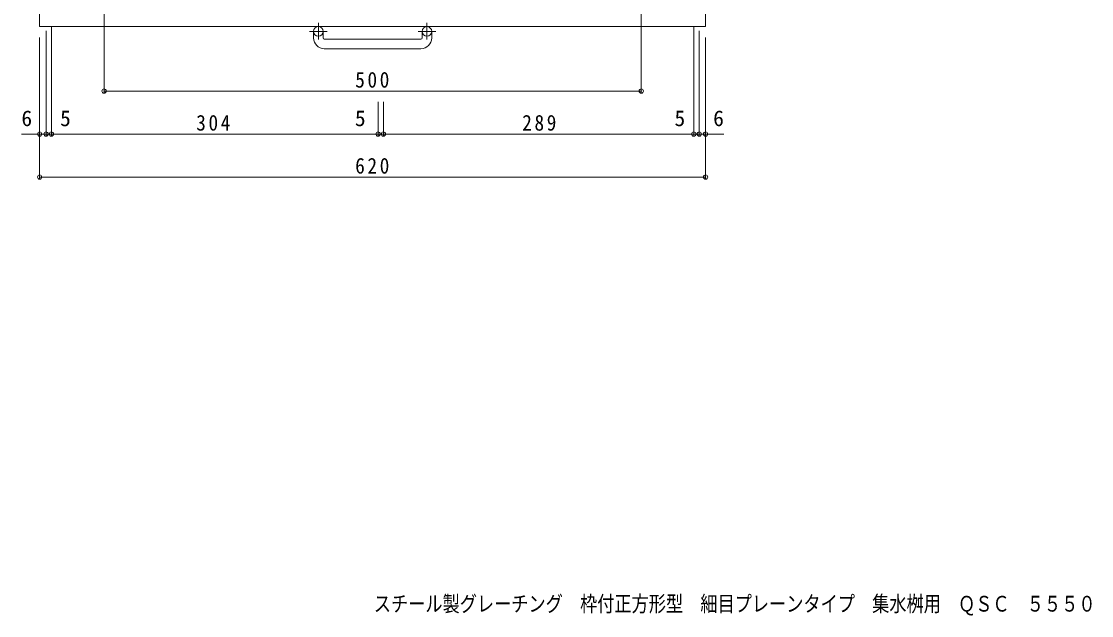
# Model space of a CAD drawing. Units: millimetres at full size, sheet at 1:5. Extents: x -791 to 880, y -685 to 672.
# Drawn here: x -791 to 205, y -685 to -132 of the extents above; entities that cross this region are included whole.
import ezdxf
from ezdxf.enums import TextEntityAlignment as Align

# ---------------------------------------------------------------- set-up
doc = ezdxf.new("R2010")
doc.units = ezdxf.units.MM
doc.header["$LTSCALE"] = 5
doc.header["$PDMODE"] = 32
doc.header["$PDSIZE"] = 4
doc.linetypes.add('CHAIN1', pattern=[8, 5, -1, 1, -1])
doc.layers.add('E-1', color=2, linetype='Continuous', lineweight=9)
doc.layers.add('E-4', color=7, linetype='Continuous', lineweight=9)
doc.layers.add('F-5_F-5ﾚｲﾔ', color=2, linetype='Continuous')
doc.styles.add('ＭＳ ゴシック', font='')
doc.styles.get('ＭＳ ゴシック').set_extended_font_data('MS Gothic')

msp = doc.modelspace()

# ---------------------------------------------------------------- linework, layer by layer
at = {"layer": 'E-1'}
for p, q in [((-773.847, -137.082), (-773.847, 482.918)), ((-153.847, 482.918), (-153.847, -137.082)), ((-153.847, -137.082), (-773.847, -137.082)), ((-518.847, -147.683), (-518.847, -141.582)), ((-509.847, -147.683), (-509.847, -141.582)), ((-508.847, -148.683), (-418.847, -148.683)), ((-417.847, -147.683), (-417.847, -141.582)), ((-408.847, -147.683), (-408.847, -141.582)), ((-418.847, -157.682), (-508.847, -157.682))]:
    msp.add_line(p, q, dxfattribs=at)
at = {"layer": 'E-1', "linetype": 'CHAIN1'}
for p, q in [((-514.347, -133.475), (-514.347, -149.072)), ((-413.347, -133.475), (-413.347, -149.072)), ((-506.184, -141.582), (-522.591, -141.582)), ((-405.184, -141.582), (-421.591, -141.582))]:
    msp.add_line(p, q, dxfattribs=at)
at = {"layer": 'E-1'}
for centre in [(-514.347, -141.582), (-413.348, -141.582)]:
    msp.add_circle(centre, 4.5, dxfattribs=at)
for centre, radius, start, end in [((-508.847, -147.683), 10, 180, 270), ((-508.847, -147.683), 1, 180, 270), ((-418.847, -147.683), 10, 270, 0), ((-418.847, -147.683), 1, 270, 0)]:
    msp.add_arc(centre, radius, start, end, dxfattribs=at)
at = {"layer": 'E-4'}
for p, q in [((-713.847, -198.582), (-713.847, -87.082)), ((-213.847, -198.582), (-213.847, -87.082)), ((-762.847, -238.582), (-762.847, -137.082)), ((-164.847, -238.582), (-164.847, -137.082)), ((-773.847, -278.582), (-773.847, -147.082)), ((-767.847, -238.582), (-767.847, -141.082)), ((-159.847, -238.582), (-159.847, -141.082)), ((-153.847, -278.582), (-153.847, -147.082)), ((-713.847, -197.082), (-213.847, -197.082)), ((-458.847, -238.582), (-458.847, -207.082)), ((-453.847, -238.582), (-453.847, -207.082)), ((-773.847, -237.082), (-790.847, -237.082)), ((-773.847, -237.082), (-767.847, -237.082)), ((-767.847, -237.082), (-762.847, -237.082)), ((-458.847, -237.082), (-762.847, -237.082)), ((-164.847, -237.082), (-159.847, -237.082)), ((-159.847, -237.082), (-153.847, -237.082)), ((-153.847, -237.082), (-136.847, -237.082)), ((-773.847, -277.082), (-153.847, -277.082))]:
    msp.add_line(p, q, dxfattribs=at)
msp.add_lwpolyline([(-164.847, -237.082), (-453.847, -237.082), (-458.847, -237.082)], dxfattribs=at)
for p in [(-713.847, -197.082), (-213.847, -197.082), (-773.847, -237.082), (-767.847, -237.082), (-762.847, -237.082), (-458.847, -237.082), (-453.847, -237.082), (-164.847, -237.082), (-159.847, -237.082), (-153.847, -237.082), (-773.847, -277.082), (-153.847, -277.082)]:
    msp.add_point(p, dxfattribs=at)

# ---------------------------------------------------------------- texts
at = {"layer": 'E-4', "color": 2, "style": 'ＭＳ ゴシック'}
for s, p in [('6', (-790.847, -234.082)), ('5', (-754.847, -234.082)), ('5', (-480.347, -234.082)), ('5', (-182.847, -234.082)), ('6', (-146.847, -234.082))]:
    msp.add_text(s, height=14.66, dxfattribs=at).set_placement(p, align=Align.BOTTOM_LEFT)
at = {"layer": 'E-4', "color": 2, "char_height": 14.66, "attachment_point": 7, "style": 'ＭＳ ゴシック'}
for s, insert in [('\\T1.27;\\W0.9;500', (-480.097, -194.082)), ('\\T1.27;\\W0.9;304', (-628.097, -234.082)), ('\\T1.27;\\W0.9;289', (-324.597, -234.082)), ('\\T1.27;\\W0.9;620', (-480.097, -274.082))]:
    msp.add_mtext(s, dxfattribs=dict(at, insert=insert))
at = {"layer": 'F-5_F-5ﾚｲﾔ', "style": 'ＭＳ ゴシック', "width": 0.8}
msp.add_text('スチール製グレーチング\u3000枠付正方形型\u3000細目プレーンタイプ\u3000集水桝用\u3000ＱＳＣ\u3000５５５０', height=14.66, dxfattribs=at).set_placement((-462.75, -685.652), align=Align.BOTTOM_LEFT)

doc.saveas('drawing.dxf')
